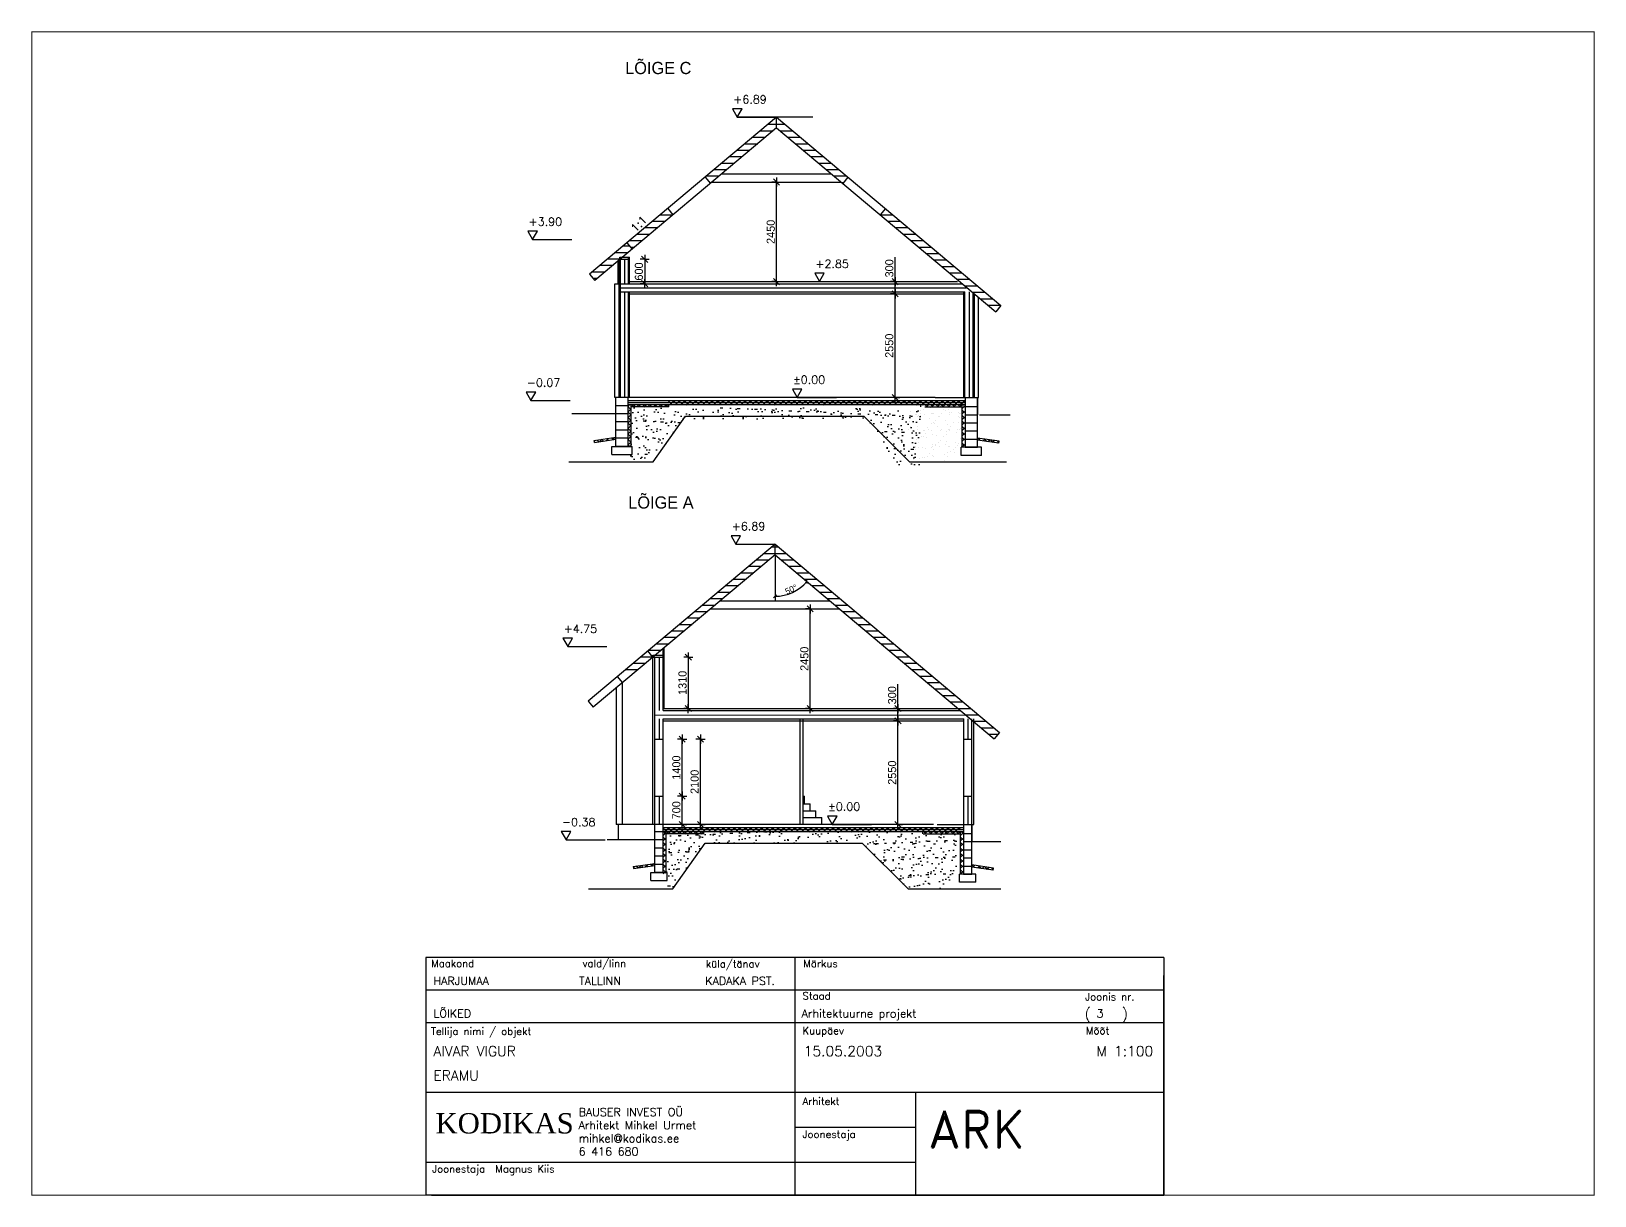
# Model space of a CAD drawing. Header units: millimetres. Extents: x -183747 to 314141, y 291435 to 411008.
# Drawn here: x 7741 to 46169, y 371139 to 399767 of the extents above; entities that cross this region are included whole.
import ezdxf

# ---------------------------------------------------------------- set-up
doc = ezdxf.new("R2010")
doc.units = ezdxf.units.MM
for name, color, linetype in [('ARKKI', 7, 'Continuous'), ('KIINTOKAL', 5, 'Continuous'), ('kollane', 5, 'Continuous'), ('MITAT', 5, 'Continuous'), ('OHUET', 5, 'Continuous'), ('pun', 1, 'Continuous'), ('raam', 7, 'Continuous'), ('RASTERIT', 9, 'Continuous'), ('soojustus', 6, 'Continuous'), ('uks', 5, 'Continuous')]:
    doc.layers.add(name, color=color, linetype=linetype)
doc.styles.add('ROMAND', font='romand')
doc.styles.add('ROMANS', font='romans')
doc.styles.add('TIMES', font='TIMES.TTF')
doc.linetypes.add('BATTING', pattern='A,0.00254,-2.54,[134,ltypeshp.shx,S=2.54,R=0,X=-2.54,Y=0],-5.08,[134,ltypeshp.shx,S=2.54,R=180,X=2.54,Y=0],-2.54', length=10.16254)
doc.dimstyles.new('ISO-25', dxfattribs={"dimtxt": 2.5, "dimasz": 2.5, "dimexe": 1.25, "dimexo": 0.625, "dimgap": 6.25, "dimtad": 1, "dimdec": 0, "dimtxsty": 'Standard', "dimcen": 2.5, "dimadec": 0, "dimazin": 0, "dimtfac": 1, "dimtdec": 0, "dimtmove": 0, "dimatfit": 3, "dimfxl": 0, "dimarcsym": 0})
doc.dimstyles.new('OMA', dxfattribs={"dimscale": 0, "dimtxt": 150, "dimasz": 5, "dimexe": 1, "dimexo": 1, "dimgap": 42, "dimtad": 1, "dimdec": 0, "dimdsep": 46, "dimtxsty": 'ROMANS', "dimblk": 'MITTA', "dimcen": 1, "dimse1": 1, "dimse2": 1, "dimadec": 0, "dimazin": 0, "dimtfac": 1, "dimtdec": 0, "dimtmove": 2, "dimatfit": 3, "dimldrblk": 'MITTA', "dimfxl": 0, "dimtolj": 1, "dimarcsym": 0})
pattern_1 = [(135, (-123693.52, 386241.23), (-67.35192, -67.35192), []), (225, (-123693.52, 386241.23), (67.35192, -67.35192), [])]
pattern_2 = [(135, (-123606.12, 386241.155), (-67.35192, -67.35192), []), (225, (-123606.12, 386241.155), (67.35192, -67.35192), [])]
pattern_3 = [(135, (-123565.5, 396737.04), (-67.35192, -67.35192), []), (225, (-123565.5, 396737.04), (67.35192, -67.35192), [])]
pattern_4 = [(135, (-124555.78, 396737.04), (-67.35192, -67.35192), []), (225, (-124555.78, 396737.04), (67.35192, -67.35192), [])]

# ---------------------------------------------------------------- blocks, each defined once
blk = doc.blocks.new('ca3l')
at = {"color": 0, "linetype": 'ByBlock', "const_width": 0.14}
blk.add_lwpolyline([(192, 0), (192, 143), (0, 143), (0, 0)], close=True, dxfattribs=at)
blk = doc.blocks.new('kirjanurk')
at = {"layer": 'ARKKI'}
for p, q in [((0, 5846), (-18144, 5846)), ((-18144, 5846), (-18144, 0)), ((-9072, 5846), (-9072, 0)), ((0, 5846), (0, 0)), ((0, 5040), (-18144, 5040)), ((0, 4234), (-18144, 4234)), ((0, 2520), (-18144, 2520)), ((-6098, 0), (-6098, 2520)), ((-6098, 1663), (-9072, 1663)), ((-6098, 806), (-18144, 806)), ((0, 0), (-18144, 0))]:
    blk.add_line(p, q, dxfattribs=at)
for s, height, style, p in [('Maakond', 181.4, 'ROMANS', (-18010, 5608)), ('vald/linn', 181.4, 'ROMANS', (-14291, 5608)), ('küla/tänav', 181.4, 'ROMANS', (-11258, 5595)), ('Märkus', 181.4, 'ROMANS', (-8863, 5602)), ('Staad', 181.4, 'ROMANS', (-8882, 4808)), ('Joonis nr.', 181.4, 'ROMANS', (-1937, 4788)), ('(    )', 252, 'ROMAND', (-1949, 4331)), ('Tellija nimi / objekt', 181.44, 'ROMANS', (-18015, 3938)), ('Kuupäev', 181.4, 'ROMANS', (-8882, 3954)), ('Mõõt', 181.4, 'ROMANS', (-1917, 3954)), ('Arhitekt', 181.4, 'ROMANS', (-8883, 2217)), ('ARK', 907.2, 'ROMAND', (-5780, 1170)), ('Joonestaja', 181.4, 'ROMANS', (-8883, 1407)), ('Joonestaja  Magnus Kiis', 181.44, 'ROMANS', (-17988, 555))]:
    blk.add_text(s, height=height, dxfattribs=dict(at, style=style)).set_placement(p)
at = {"layer": 'MITAT', "style": 'TIMES'}
blk.add_text('KODIKAS', height=500, dxfattribs=at).set_placement((-17904, 1517))
at = {"layer": 'OHUET', "style": 'ROMANS'}
for s, height, p in [('BAUSER INVEST OÜ', 199.58, (-14385, 1943)), ('Arhitekt Mihkel Urmet', 199.58, (-14385, 1620)), ('mihkel@kodikas.ee', 199.58, (-14385, 1297)), ('6 416 680', 199.6, (-14385, 974))]:
    blk.add_text(s, height=height, dxfattribs=at).set_placement(p)
for tag, p, height in [('TÄNAV', (-11274, 5167), 200), ('MAAKOND', (-17954, 5167), 200), ('VALD', (-14374, 5167), 200), ('JOONISE NIMETUS', (-17954, 4367), 200), ('T.P', (-8904, 4367), 200), ('NR', (-1655, 4367), 200), ('NIMI', (-17954, 3417), 250), ('Kuupäev', (-8854, 3417), 250), ('MÕÕT', (-1655, 3417), 250), ('OBJEKT', (-17954, 2817), 250)]:
    blk.add_attdef(tag, p, '', height=height, dxfattribs=at)
blk = doc.blocks.new('MITTA')
at = {"layer": 'Defpoints', "color": 0, "linetype": 'ByBlock'}
blk.add_point((0, 0), dxfattribs=at)
at = {"layer": 'MITAT'}
for p, q in [((37.5, 0), (-37.5, 0)), ((25, 25), (-25, -25)), ((0, 0), (0, 37.5)), ((0, 0), (0, -37.5))]:
    blk.add_line(p, q, dxfattribs=at)
blk = doc.blocks.new('*D199')
at = {"layer": 'Defpoints', "color": 0}
for p in [(23271, 384381), (23271, 383115), (23890, 383115)]:
    blk.add_point(p, dxfattribs=at)
at = {"layer": 'MITAT', "color": 0, "lineweight": -2}
blk.add_line((23890, 384378), (23890, 383118), dxfattribs=at)
at = {"layer": 'MITAT', "color": 0, "lineweight": -2, "xscale": 3, "yscale": 3, "zscale": 3}
for p, rotation in [((23890, 384381), 90), ((23890, 383115), 270)]:
    blk.add_blockref('MITTA', p, dxfattribs=dict(at, rotation=rotation))
at = {"layer": 'MITAT', "color": 0, "insert": (23748, 383748), "char_height": 200, "attachment_point": 5, "rotation": 90}
blk.add_mtext('\\A1;1310', dxfattribs=at)
blk = doc.blocks.new('_Oblique')
at = {"layer": 'pun', "color": 0, "lineweight": -2}
blk.add_line((-0.5, -0.5), (0.5, 0.5), dxfattribs=at)
blk = doc.blocks.new('*D198')
at = {"layer": 'Defpoints', "color": 0}
for p in [(26022, 387157), (26022, 386896), (26315, 385919), (26022, 383666), (30490, 383147)]:
    blk.add_point(p, dxfattribs=at)
at = {"layer": 'KIINTOKAL', "color": 0, "lineweight": -2}
blk.add_arc((26022, 386896), 1020, 270, 320, dxfattribs=at)
at = {"layer": 'KIINTOKAL', "color": 0, "lineweight": -2, "xscale": 70, "yscale": 70, "zscale": 70}
for p, rotation in [((26804, 386240), 50.00000000000014), ((26022, 385876), 179.9999999999997)]:
    blk.add_blockref('_Oblique', p, dxfattribs=dict(at, rotation=rotation))
at = {"layer": 'KIINTOKAL', "color": 0, "insert": (26419, 386045), "char_height": 150, "attachment_point": 5, "rotation": 25}
blk.add_mtext('50°', dxfattribs=at)
blk = doc.blocks.new('*D197')
at = {"layer": 'Defpoints', "color": 0}
for p in [(22409, 394161), (22409, 393561), (22818, 393561)]:
    blk.add_point(p, dxfattribs=at)
at = {"layer": 'MITAT', "color": 0, "lineweight": -2}
blk.add_line((22818, 394158), (22818, 393564), dxfattribs=at)
at = {"layer": 'MITAT', "color": 0, "lineweight": -2, "xscale": 3, "yscale": 3, "zscale": 3}
for p, rotation in [((22818, 394161), 90), ((22818, 393561), 270)]:
    blk.add_blockref('MITTA', p, dxfattribs=dict(at, rotation=rotation))
at = {"layer": 'MITAT', "color": 0, "insert": (22676, 393861), "char_height": 200, "attachment_point": 5, "rotation": 90}
blk.add_mtext('\\A1;600', dxfattribs=at)
blk = doc.blocks.new('KORKEUS100')
at = {"layer": 'OHUET'}
blk.add_line((0, 0), (964, 0), dxfattribs=at)
blk.add_lwpolyline([(118, 205), (-118, 205), (0, 0)], close=True, dxfattribs=at)
at = {"layer": 'OHUET', "style": 'ROMANS'}
blk.add_attdef('%%P0.00', (-100, 340), '', height=200, dxfattribs=at)
blk = doc.blocks.new('*D196')
at = {"layer": 'Defpoints', "color": 0}
for p in [(26892, 393611), (28973, 393611), (26892, 393311)]:
    blk.add_point(p, dxfattribs=at)
at = {"layer": 'MITAT', "color": 0, "lineweight": -2}
for p, q in [((28973, 393611), (28973, 394215)), ((28973, 393314), (28973, 393608))]:
    blk.add_line(p, q, dxfattribs=at)
at = {"layer": 'MITAT', "color": 0, "lineweight": -2, "xscale": 3, "yscale": 3, "zscale": 3}
for p, rotation in [((28973, 393611), 90), ((28973, 393311), 270)]:
    blk.add_blockref('MITTA', p, dxfattribs=dict(at, rotation=rotation))
at = {"layer": 'MITAT', "color": 0, "insert": (28831, 393939), "char_height": 200, "attachment_point": 5, "rotation": 90}
blk.add_mtext('\\A1;300', dxfattribs=at)
blk = doc.blocks.new('*D195')
at = {"layer": 'Defpoints', "color": 0}
for p in [(28973, 393311), (29073, 393311), (29073, 390761)]:
    blk.add_point(p, dxfattribs=at)
at = {"layer": 'MITAT', "color": 0, "lineweight": -2}
blk.add_line((28973, 390764), (28973, 393308), dxfattribs=at)
at = {"layer": 'MITAT', "color": 0, "lineweight": -2, "xscale": 3, "yscale": 3, "zscale": 3}
for p, rotation in [((28973, 393311), 90), ((28973, 390761), 270)]:
    blk.add_blockref('MITTA', p, dxfattribs=dict(at, rotation=rotation))
at = {"layer": 'MITAT', "color": 0, "insert": (28831, 392036), "char_height": 200, "attachment_point": 5, "rotation": 90}
blk.add_mtext('\\A1;2550', dxfattribs=at)
blk = doc.blocks.new('*D194')
at = {"layer": 'Defpoints', "color": 0}
for p in [(26059, 396061), (26509, 396061), (26512, 393611)]:
    blk.add_point(p, dxfattribs=at)
at = {"layer": 'MITAT', "color": 0, "lineweight": -2}
blk.add_line((26059, 393614), (26059, 396058), dxfattribs=at)
at = {"layer": 'MITAT', "color": 0, "lineweight": -2, "xscale": 3, "yscale": 3, "zscale": 3}
for p, rotation in [((26059, 396061), 90), ((26059, 393611), 270)]:
    blk.add_blockref('MITTA', p, dxfattribs=dict(at, rotation=rotation))
at = {"layer": 'MITAT', "color": 0, "insert": (25917, 394836), "char_height": 200, "attachment_point": 5, "rotation": 90}
blk.add_mtext('\\A1;2450', dxfattribs=at)
blk = doc.blocks.new('*D193')
at = {"layer": 'Defpoints', "color": 0}
for p in [(23268, 380965), (23739, 380965), (23268, 380265)]:
    blk.add_point(p, dxfattribs=at)
at = {"layer": 'MITAT', "color": 0, "lineweight": -2}
blk.add_line((23739, 380268), (23739, 380962), dxfattribs=at)
at = {"layer": 'MITAT', "color": 0, "lineweight": -2, "xscale": 3, "yscale": 3, "zscale": 3}
for p, rotation in [((23739, 380965), 90), ((23739, 380265), 270)]:
    blk.add_blockref('MITTA', p, dxfattribs=dict(at, rotation=rotation))
at = {"layer": 'MITAT', "color": 0, "insert": (23597, 380615), "char_height": 200, "attachment_point": 5, "rotation": 90}
blk.add_mtext('\\A1;700', dxfattribs=at)
blk = doc.blocks.new('*D192')
at = {"layer": 'Defpoints', "color": 0}
for p in [(23268, 382365), (24189, 382365), (24289, 380265)]:
    blk.add_point(p, dxfattribs=at)
at = {"layer": 'MITAT', "color": 0, "lineweight": -2}
blk.add_line((24189, 380268), (24189, 382362), dxfattribs=at)
at = {"layer": 'MITAT', "color": 0, "lineweight": -2, "xscale": 3, "yscale": 3, "zscale": 3}
for p, rotation in [((24189, 382365), 90), ((24189, 380265), 270)]:
    blk.add_blockref('MITTA', p, dxfattribs=dict(at, rotation=rotation))
at = {"layer": 'MITAT', "color": 0, "insert": (24047, 381315), "char_height": 200, "attachment_point": 5, "rotation": 90}
blk.add_mtext('\\A1;2100', dxfattribs=at)
blk = doc.blocks.new('*D191')
at = {"layer": 'Defpoints', "color": 0}
for p in [(23268, 382365), (23739, 382365), (23268, 380965)]:
    blk.add_point(p, dxfattribs=at)
at = {"layer": 'MITAT', "color": 0, "lineweight": -2}
blk.add_line((23739, 380968), (23739, 382362), dxfattribs=at)
at = {"layer": 'MITAT', "color": 0, "lineweight": -2, "xscale": 3, "yscale": 3, "zscale": 3}
for p, rotation in [((23739, 382365), 90), ((23739, 380965), 270)]:
    blk.add_blockref('MITTA', p, dxfattribs=dict(at, rotation=rotation))
at = {"layer": 'MITAT', "color": 0, "insert": (23597, 381665), "char_height": 200, "attachment_point": 5, "rotation": 90}
blk.add_mtext('\\A1;1400', dxfattribs=at)
blk = doc.blocks.new('*D190')
at = {"layer": 'Defpoints', "color": 0}
for p in [(29043, 382815), (29143, 382815), (29143, 380265)]:
    blk.add_point(p, dxfattribs=at)
at = {"layer": 'MITAT', "color": 0, "lineweight": -2}
blk.add_line((29043, 380268), (29043, 382812), dxfattribs=at)
at = {"layer": 'MITAT', "color": 0, "lineweight": -2, "xscale": 3, "yscale": 3, "zscale": 3}
for p, rotation in [((29043, 382815), 90), ((29043, 380265), 270)]:
    blk.add_blockref('MITTA', p, dxfattribs=dict(at, rotation=rotation))
at = {"layer": 'MITAT', "color": 0, "insert": (28901, 381540), "char_height": 200, "attachment_point": 5, "rotation": 90}
blk.add_mtext('\\A1;2550', dxfattribs=at)
blk = doc.blocks.new('*D189')
at = {"layer": 'Defpoints', "color": 0}
for p in [(26886, 385565), (27336, 385565), (27340, 383115)]:
    blk.add_point(p, dxfattribs=at)
at = {"layer": 'KIINTOKAL', "color": 0, "lineweight": -2}
blk.add_line((26886, 383118), (26886, 385562), dxfattribs=at)
at = {"layer": 'KIINTOKAL', "color": 0, "lineweight": -2, "xscale": 3, "yscale": 3, "zscale": 3}
for p, rotation in [((26886, 385565), 90), ((26886, 383115), 270)]:
    blk.add_blockref('MITTA', p, dxfattribs=dict(at, rotation=rotation))
at = {"layer": 'KIINTOKAL', "color": 0, "insert": (26744, 384340), "char_height": 200, "attachment_point": 5, "rotation": 90}
blk.add_mtext('\\A1;2450', dxfattribs=at)
blk = doc.blocks.new('*D188')
at = {"layer": 'Defpoints', "color": 0}
for p in [(26962, 383115), (26962, 382815), (29043, 383115)]:
    blk.add_point(p, dxfattribs=at)
at = {"layer": 'MITAT', "color": 0, "lineweight": -2}
for p, q in [((29043, 383115), (29043, 383719)), ((29043, 382818), (29043, 383112))]:
    blk.add_line(p, q, dxfattribs=at)
at = {"layer": 'MITAT', "color": 0, "lineweight": -2, "xscale": 3, "yscale": 3, "zscale": 3}
for p, rotation in [((29043, 383115), 90), ((29043, 382815), 270)]:
    blk.add_blockref('MITTA', p, dxfattribs=dict(at, rotation=rotation))
at = {"layer": 'MITAT', "color": 0, "insert": (28901, 383443), "char_height": 200, "attachment_point": 5, "rotation": 90}
blk.add_mtext('\\A1;300', dxfattribs=at)

msp = doc.modelspace()

# ---------------------------------------------------------------- hatches: boundary and pattern name
at = {"layer": 'pun'}
h = msp.add_hatch(dxfattribs=at)
h.set_pattern_fill('ANSI31', color=256, scale=50, angle=135, style=0)
h.set_pattern_definition([(180, (-27820.04, 168085.1), (-1e-14, -158.75), [])])
h.paths.add_polyline_path([(23512.29084, 395254.64972), (23383.73332, 395407.85861), (22381.96168, 394567.2724), (22510.51921, 394414.06351)])
h.paths.add_polyline_path([(24302.98665, 396179.20374), (24431.54418, 396025.99485), (26058.97492, 397391.57139), (26058.97492, 397652.65285)])
h.paths.add_polyline_path([(27686.40585, 396025.9947), (27814.96337, 396179.20358), (26058.97501, 397652.65277), (26058.97501, 397391.57131)])
h.paths.add_polyline_path([(28734.2167, 395407.85845), (28605.65918, 395254.64956), (31445.93739, 392871.37317), (31574.49491, 393024.58206)])
h = msp.add_hatch(dxfattribs=at)
h.set_pattern_fill('ANSI31', color=256, scale=50, angle=135, style=0)
h.set_pattern_definition([(7e-15, (49202.7, 418302.32), (4e-15, 158.75), [])])
h.paths.add_polyline_path([(22510.51921, 394414.06351), (22381.96168, 394567.2724), (21462.70835, 393795.92727), (21591.26587, 393642.71838)])
h = msp.add_hatch(dxfattribs=at)
h.set_pattern_fill('ANSI37', color=256, scale=30, angle=270, style=0)
h.set_pattern_definition(pattern_4)
h.paths.add_polyline_path([(22483.97501, 389561.03789), (22408.97501, 389561.03789), (22408.97501, 390361.03789), (22408.97501, 390581.03789), (22483.97501, 390581.03789)])
h = msp.add_hatch(dxfattribs=at)
h.set_pattern_fill('ANSI37', color=256, scale=30, angle=270, style=0)
h.set_pattern_definition(pattern_4)
h.paths.add_polyline_path([(23408.97501, 390581.03789), (23408.97501, 390531.03789), (22483.97501, 390531.03789), (22483.97501, 390581.03789)])
h = msp.add_hatch(dxfattribs=at)
h.set_pattern_fill('ANSI37', color=256, scale=30, angle=90, style=0)
h.set_pattern_definition(pattern_3)
h.paths.add_polyline_path([(23399.25761, 390681.03789), (23399.25761, 390631.03789), (30699.25761, 390631.03789), (30699.25761, 390681.03789)])
h = msp.add_hatch(dxfattribs=at)
h.set_pattern_fill('ANSI37', color=256, scale=30, angle=90, style=0)
h.set_pattern_definition(pattern_3)
h.paths.add_polyline_path([(23399.25761, 390631.03789), (23399.25761, 390581.03789), (30699.25761, 390581.03789), (30699.25761, 390631.03789)])
h = msp.add_hatch(dxfattribs=at)
h.set_pattern_fill('ANSI37', color=256, scale=30, angle=270, style=0)
h.set_pattern_definition([(135, (-117343.43, 396737.04), (-67.35192, -67.35192), []), (225, (-117343.43, 396737.04), (67.35192, -67.35192), [])])
h.paths.add_polyline_path([(30621.32204, 390581.03789), (30621.32204, 390531.03789), (29696.32204, 390531.03789), (29696.32204, 390581.03789)])
h = msp.add_hatch(dxfattribs=at)
h.set_pattern_fill('ANSI37', color=256, scale=30, angle=90, style=0)
h.set_pattern_definition([(135, (-123565.03, 396737.04), (-67.35192, -67.35192), []), (225, (-123565.03, 396737.04), (67.35192, -67.35192), [])])
h.paths.add_polyline_path([(30624.72492, 389541.03781), (30699.72492, 389541.03781), (30699.72492, 390341.03781), (30699.72492, 390561.03781), (30624.72492, 390561.03781)])
h = msp.add_hatch(dxfattribs=at)
h.set_pattern_fill('ANSI31', color=256, scale=50, angle=-45, style=0)
h.set_pattern_definition([(360, (49166.2, 419633.73), (4e-14, 158.75), [])])
h.paths.add_polyline_path([(26022.48497, 387156.76544), (26022.48497, 386895.68399), (31409.44744, 382375.48576), (31538.00496, 382528.69465)])
h.paths.add_polyline_path([(26022.48497, 386895.68399), (26022.48497, 387156.76544), (22345.47164, 384071.38492), (22474.02916, 383918.17603)])
h = msp.add_hatch(dxfattribs=at)
h.set_pattern_fill('ANSI37', color=256, scale=30, angle=90, style=0)
h.set_pattern_definition(pattern_1)
h.paths.add_polyline_path([(23271.23497, 380185.22913), (23271.23497, 380135.22913), (30571.23497, 380135.22913), (30571.23497, 380185.22913)])
h = msp.add_hatch(dxfattribs=at)
h.set_pattern_fill('ANSI37', color=256, scale=30, angle=90, style=0)
h.set_pattern_definition(pattern_1)
h.paths.add_polyline_path([(23271.23497, 380135.22913), (23271.23497, 380085.22913), (30571.23497, 380085.22913), (30571.23497, 380135.22913)])
h = msp.add_hatch(dxfattribs=at)
h.set_pattern_fill('ANSI37', color=256, scale=30, angle=90, style=0)
h.set_pattern_definition([(135, (-130918.52, 386241.155), (-67.35192, -67.35192), []), (225, (-130918.52, 386241.155), (67.35192, -67.35192), [])])
h.paths.add_polyline_path([(23271.23497, 379045.15041), (23346.23497, 379045.15041), (23346.23497, 379845.15041), (23346.23497, 380065.15041), (23271.23497, 380065.15041)])
h = msp.add_hatch(dxfattribs=at)
h.set_pattern_fill('ANSI37', color=256, scale=30, angle=90, style=0)
h.set_pattern_definition(pattern_1)
h.paths.add_polyline_path([(24271.23497, 380085.22913), (24271.23497, 380035.22913), (23346.23497, 380035.22913), (23346.23497, 380085.22913)])
h = msp.add_hatch(dxfattribs=at)
h.set_pattern_fill('ANSI37', color=256, scale=30, angle=90, style=0)
h.set_pattern_definition([(135, (-117381.12, 386241.23), (-67.35192, -67.35192), []), (225, (-117381.12, 386241.23), (67.35192, -67.35192), [])])
h.paths.add_polyline_path([(30583.63784, 380085.22913), (30583.63784, 380035.22913), (29658.63784, 380035.22913), (29658.63784, 380085.22913)])
h = msp.add_hatch(dxfattribs=at)
h.set_pattern_fill('ANSI37', color=256, scale=30, angle=90, style=0)
h.set_pattern_definition(pattern_2)
h.paths.add_polyline_path([(30583.63784, 379045.15041), (30658.63784, 379045.15041), (30658.63784, 379845.15041), (30658.63784, 380065.15041), (30583.63784, 380065.15041)])
at = {"layer": 'uks'}
h = msp.add_hatch(dxfattribs=at)
h.set_pattern_fill('AR-SAND', color=256, scale=6, angle=225, style=0)
h.set_pattern_definition([(97.5, (176631, 396669.13), (214.4288, 200.8521), [0, -231.648, 0, -259.08, 0, -247.65]), (127.5, (176631, 396669.13), (113.4066, 494.8397), [0, -124.968, 0, -208.788, 0, -80.01]), (167.5, (176763.56, 396536.58), (-334.9799, 336.1994), [0, -76.2, 0, -274.32, 0, -358.14]), (177.5, (176763.56, 396536.6), (-229.3687, 418.5305), [0, -38.1, 0, -179.832, 0, -205.74])])
h.paths.add_polyline_path([(28254.72074, 390238.4064), (23874.46776, 390238.4064), (22747.38553, 389112.41178), (22466.25438, 389112.41178), (22466.25438, 389273.12791), (22466.25438, 389473.12791), (22441.25438, 389473.12791), (22441.25438, 390513.12791), (28666.25438, 390513.12791), (28666.25438, 390463.12791), (29591.25438, 390463.12791), (29591.25438, 389493.12791), (29566.25438, 389493.12791), (29566.25438, 389293.12791), (29566.25438, 389112.41178), (29048.80145, 389112.41178)])
h = msp.add_hatch(dxfattribs=at)
h.set_pattern_fill('ANSI37', color=256, scale=30, angle=270, style=0)
h.set_pattern_definition([(135, (-124655.78, 396737.04), (-67.35192, -67.35192), []), (225, (-124655.78, 396737.04), (67.35192, -67.35192), [])])
h.paths.add_polyline_path([(22108.97501, 389735.75366), (22108.97501, 389786.31202), (21574.88129, 389706.27041), (21582.29176, 389656.82261)])
h = msp.add_hatch(dxfattribs=at)
h.set_pattern_fill('ANSI37', color=256, scale=30, angle=90, style=0)
h.set_pattern_definition([(135, (-123465.03, 396737.04), (-67.35192, -67.35192), []), (225, (-123465.03, 396737.04), (67.35192, -67.35192), [])])
h.paths.add_polyline_path([(30999.72492, 389766.31195), (30999.72492, 389715.75358), (31526.40817, 389636.82253), (31533.81864, 389686.27033)])
h = msp.add_hatch(dxfattribs=at)
h.set_pattern_fill('AR-SAND', color=256, scale=6, angle=45, style=0)
h.set_pattern_definition([(82.5, (49162.02, 419633.73), (-214.4288, 200.8521), [0, -231.648, 0, -259.08, 0, -247.65]), (52.5, (49162, 419633.73), (-113.4066, 494.8397), [0, -124.968, 0, -208.788, 0, -80.01]), (12.5, (49029.47, 419501.18), (334.9799, 336.1994), [0, -76.2, 0, -274.32, 0, -358.14]), (2.5, (49029.47, 419501.18), (229.3687, 418.5305), [0, -38.1, 0, -179.832, 0, -205.74])])
h.paths.add_polyline_path([(23368.2994, 380105.15041), (23368.2994, 380055.15041), (23346.23497, 380055.15041), (23346.23497, 379085.15041), (23371.23497, 379085.15041), (23371.23497, 378684.43428), (23507.83348, 378684.43428), (24301.91419, 379810.4289), (28160.08602, 379810.4289), (29287.16825, 378684.43428), (30468.2994, 378684.43428), (30468.2994, 378845.15041), (30468.2994, 379045.15041), (30493.2994, 379045.15041), (30493.2994, 380105.15041)])
h = msp.add_hatch(dxfattribs=at)
h.set_pattern_fill('ANSI37', color=256, scale=30, angle=90, style=0)
h.set_pattern_definition([(135, (-123693.52, 386261.155), (-67.35192, -67.35192), []), (225, (-123693.52, 386261.155), (67.35192, -67.35192), [])])
h.paths.add_polyline_path([(23071.23497, 379259.86618), (23071.23497, 379310.42454), (22537.14125, 379230.38293), (22544.55171, 379180.93513)])
h = msp.add_hatch(dxfattribs=at)
h.set_pattern_fill('ANSI37', color=256, scale=30, angle=90, style=0)
h.set_pattern_definition(pattern_2)
h.paths.add_polyline_path([(30858.63784, 379270.42454), (30858.63784, 379219.86618), (31385.32109, 379140.93513), (31392.73156, 379190.38293)])

# ---------------------------------------------------------------- linework, layer by layer
for p, q in [((26058.97501, 397652.65292), (21462.70835, 393795.92727)), ((26058.97501, 397391.57147), (21591.26587, 393642.71838)), ((26058.97492, 397652.65285), (31574.49491, 393024.58206)), ((26058.97492, 397391.57139), (26058.97492, 397652.65285)), ((26058.97492, 397391.57139), (26058.97492, 397652.65285)), ((26058.97492, 397391.57139), (26058.97492, 397652.65285)), ((26058.97492, 397391.57139), (26058.97492, 397652.65285)), ((26058.97492, 397391.57139), (31445.93739, 392871.37317)), ((26058.97501, 397391.57147), (26058.97501, 397652.65292)), ((26058.97501, 397391.57147), (26058.97501, 397652.65292)), ((26058.97501, 397391.57147), (26058.97501, 397652.65292)), ((26058.97501, 397391.57147), (26058.97501, 397652.65292)), ((24711.65756, 396261.03789), (26058.97492, 396261.03789)), ((26058.97492, 396261.03781), (27406.29237, 396261.03781)), ((24302.98673, 396179.20365), (24431.54425, 396025.99476)), ((24473.30684, 396061.03789), (26058.97492, 396061.03789)), ((26058.97492, 396061.03781), (27644.64309, 396061.03781)), ((27814.96337, 396179.20358), (27686.40585, 396025.9947)), ((23383.7334, 395407.85852), (23512.29092, 395254.64963)), ((28734.2167, 395407.85845), (28605.65918, 395254.64956)), ((22381.96168, 394567.2724), (22510.51921, 394414.06351)), ((22166.97492, 393561.03789), (22166.97494, 394125.79584)), ((22186.97492, 393561.03789), (22186.97494, 394142.57783)), ((22208.97483, 390761.03789), (22208.97495, 394211.03802)), ((22208.97501, 394211.03789), (22443.97495, 394211.03789)), ((22208.97501, 394161.03789), (22408.97501, 394161.03789)), ((22220.97483, 390761.03802), (22220.97495, 394211.03802)), ((22418.97492, 393561.03801), (22418.97495, 394211.03801)), ((22430.97492, 393561.03801), (22430.97495, 394211.03801)), ((22443.97492, 393561.03801), (22443.97495, 394211.03801)), ((21462.70835, 393795.92727), (21591.26587, 393642.71838)), ((22086.97483, 390761.03789), (22086.97492, 393561.03789)), ((22086.97492, 393561.03789), (22186.97492, 393561.03789)), ((22186.97483, 390761.03789), (22186.97492, 393561.03789)), ((22220.97492, 393561.03789), (26058.97492, 393561.03789)), ((22443.97493, 393611.03781), (26058.97492, 393611.03781)), ((26058.97492, 393611.03781), (30504.85171, 393611.03781)), ((26058.97492, 393561.03781), (30624.02707, 393561.03781)), ((22208.97501, 393361.03789), (26058.97492, 393361.03789)), ((22418.97483, 390761.03801), (22418.97492, 393361.03801)), ((22430.97483, 390761.03801), (22430.97492, 393361.03801)), ((22430.97492, 393311.03789), (26058.97492, 393311.03789)), ((22443.97483, 390761.03801), (22443.97492, 393361.03801)), ((26058.97492, 393361.03781), (30689.72483, 393361.03781)), ((26058.97492, 393311.03781), (30664.72483, 393311.03781)), ((30664.72492, 390761.03823), (30664.72483, 393361.03823)), ((30677.72492, 390761.03823), (30677.72483, 393361.03823)), ((30689.72492, 390761.03823), (30689.72483, 393361.03823)), ((30887.72492, 390761.03823), (30887.72483, 393339.76912)), ((30899.72492, 390761.03781), (30899.72483, 393329.69992)), ((30921.72492, 390761.03781), (30921.72483, 393311.23973)), ((31021.72492, 390761.03781), (31021.72483, 393227.32977)), ((31574.49491, 393024.58206), (31445.93739, 392871.37317)), ((26058.97492, 390761.03789), (22086.97483, 390761.03789)), ((22108.97501, 390361.03789), (22108.97483, 390761.03789)), ((22408.97501, 390761.03789), (22208.97501, 390761.03789)), ((22408.97501, 390361.03789), (22408.97501, 390761.03789)), ((26146.32204, 390681.03789), (22408.97501, 390681.03789)), ((29958.97492, 390761.03781), (26058.97492, 390761.03781)), ((30699.25761, 390681.03789), (26146.32204, 390681.03789)), ((29958.97492, 390761.03781), (31021.72492, 390761.03781)), ((30699.72492, 389541.03781), (30699.72492, 390761.03781)), ((30999.72492, 390341.03781), (30999.72492, 390761.03781)), ((30999.72492, 390761.03781), (30999.72492, 390341.03781)), ((22108.97501, 389561.03789), (22108.97501, 390361.03789)), ((22408.97501, 389561.03789), (22408.97501, 390361.03789)), ((30999.72492, 389541.03781), (30999.72492, 390341.03781)), ((22008.97501, 389561.03789), (22508.97501, 389561.03789)), ((22008.97501, 389361.03789), (22008.97501, 389561.03789)), ((22008.97501, 389361.03789), (22508.97501, 389361.03789)), ((22408.97501, 389561.03789), (22108.97501, 389561.03789)), ((22508.97501, 389361.03789), (22508.97501, 389561.03789)), ((31099.72492, 389541.03781), (30599.72492, 389541.03781)), ((30599.72492, 389341.03781), (30599.72492, 389541.03781)), ((31099.72492, 389341.03781), (30599.72492, 389341.03781)), ((30696.32204, 389541.03781), (30996.32204, 389541.03781)), ((31099.72492, 389341.03781), (31099.72492, 389541.03781)), ((26022.48497, 387156.76544), (21426.21831, 383300.03979)), ((26022.48497, 387156.76544), (31538.00496, 382528.69465)), ((26022.48497, 386895.68399), (26022.48497, 387156.76544)), ((26022.48497, 386895.68399), (26022.48497, 387156.76544)), ((26022.48497, 386895.68399), (26022.48497, 387156.76544)), ((26022.48497, 386895.68399), (26022.48497, 387156.76544)), ((26022.48497, 386895.68399), (21554.77583, 383146.8309)), ((26022.48497, 386895.68399), (31409.44744, 382375.48576)), ((24436.81679, 385565.15041), (27608.15314, 385565.15041)), ((24675.16751, 385765.15041), (27369.80242, 385765.15041)), ((23021.23497, 380265.15041), (23021.23497, 384430.84832)), ((23021.23497, 384430.84832), (23296.23497, 384430.84832)), ((23021.23497, 384380.84832), (23271.23497, 384380.84832)), ((23071.23497, 383065.15041), (23071.23497, 384380.84832)), ((23271.23497, 383065.15041), (23271.23497, 384587.11113)), ((23283.23497, 383115.15033), (23283.23497, 384597.18032)), ((23296.23497, 383115.15033), (23296.23497, 384608.08862)), ((22143.92745, 383902.26926), (22272.48497, 383749.06037)), ((22122.48497, 380265.15041), (22122.48497, 383623.19542)), ((22272.48497, 380265.15041), (22272.48497, 383749.06037)), ((21426.21831, 383300.03979), (21554.77583, 383146.8309)), ((23071.23497, 379085.15041), (23071.23497, 383065.15041)), ((23271.23497, 383115.15033), (26886.23496, 383115.15033)), ((23271.23497, 383065.15041), (30587.53712, 383065.15041)), ((23271.23497, 382865.15041), (30658.63784, 382865.15041)), ((23271.23497, 379085.15041), (23271.23497, 382865.15041)), ((23271.23497, 382815.15041), (26886.23496, 382815.15041)), ((26886.23496, 383115.15033), (30527.94954, 383115.15033)), ((26886.23496, 382815.15033), (30658.63784, 382815.15033)), ((30658.63784, 380265.15041), (30658.63784, 382865.15041)), ((30858.63784, 380265.15041), (30858.63784, 382865.15041)), ((30908.63784, 380265.15041), (30908.63784, 382865.15041)), ((23071.23497, 382365.15041), (23271.23497, 382365.15041)), ((30658.63784, 382365.15041), (30858.63784, 382365.15041)), ((31538.00496, 382528.69465), (31409.44744, 382375.48576)), ((23071.23497, 380965.15041), (23271.23497, 380965.15041)), ((30658.63784, 380965.15041), (30858.63784, 380965.15041)), ((29918.2994, 380265.15041), (22118.2994, 380265.15041)), ((22372.48497, 380265.15041), (22172.48497, 380265.15041)), ((22172.48497, 379885.15041), (22172.48497, 380265.15041)), ((23071.23497, 379885.15041), (23071.23497, 380285.15041)), ((23271.23497, 379885.15041), (23271.23497, 380285.15041)), ((30658.63784, 380185.22913), (23271.23497, 380185.22913)), ((30005.23497, 380265.15041), (30905.23497, 380265.15041)), ((30658.63784, 379045.15041), (30658.63784, 380265.15041)), ((30858.63784, 380265.15041), (30858.63784, 379845.15041)), ((30858.63784, 379845.15041), (30858.63784, 380245.15041)), ((23071.23497, 379085.15041), (23071.23497, 379885.15041)), ((23271.23497, 379085.15041), (23271.23497, 379885.15041)), ((30858.63784, 379045.15041), (30858.63784, 379845.15041)), ((22971.23497, 379085.15041), (23371.23497, 379085.15041)), ((22971.23497, 378885.15041), (22971.23497, 379085.15041)), ((23271.23497, 379085.15041), (23071.23497, 379085.15041)), ((23371.23497, 378885.15041), (23371.23497, 379085.15041)), ((30958.63784, 379045.15041), (30558.63784, 379045.15041)), ((30558.63784, 378845.15041), (30558.63784, 379045.15041)), ((30655.23497, 379045.15041), (30855.23497, 379045.15041)), ((30958.63784, 378845.15041), (30958.63784, 379045.15041)), ((22971.23497, 378885.15041), (23371.23497, 378885.15041)), ((30958.63784, 378845.15041), (30558.63784, 378845.15041))]:
    msp.add_line(p, q)
at = {"layer": 'KIINTOKAL'}
for p, q in [((26947.5428, 397652.65292), (25094.89394, 397652.65292)), ((26022.48497, 386895.68399), (26022.48497, 385765.15041))]:
    msp.add_line(p, q, dxfattribs=at)
at = {"layer": 'kollane'}
for p, q in [((23021.23497, 384380.84832), (22892.67745, 384534.05721)), ((26639.58872, 380265.15041), (26639.58872, 382865.15041)), ((26710.2994, 380265.15041), (26710.2994, 382865.15041)), ((26745.56159, 380775.15041), (26745.56159, 380965.15041)), ((26886.98295, 380605.15041), (26886.98295, 380775.15041)), ((27028.4043, 380435.15041), (27028.4043, 380605.15041)), ((27169.82566, 380265.15041), (27169.82566, 380435.15041))]:
    msp.add_line(p, q, dxfattribs=at)
at = {"layer": 'raam'}
for p, q in [((35579.76975, 371153.05358), (35579.76975, 376553.05358)), ((17579.77464, 371153.05358), (35579.76975, 371153.05358))]:
    msp.add_line(p, q, dxfattribs=at)
at = {"layer": 'soojustus', "linetype": 'BATTING', "ltscale": 9.6}
for p, q in [((22318.20764, 394161.03802), (22318.20762, 393561.03802)), ((22318.20761, 393361.03802), (22318.20752, 390761.03802)), ((30790.49213, 393361.03823), (30790.49222, 390761.03823))]:
    msp.add_line(p, q, dxfattribs=at)
at = {"layer": 'soojustus', "linetype": 'BATTING', "ltscale": 10}
for p, q in [((22238.12177, 393461.25075), (30720.18278, 393461.68848)), ((23173.0376, 384380.84832), (23173.0376, 383065.15041)), ((23071.23497, 382955.06631), (30709.90028, 382962.47553)), ((23173.0376, 382865.15041), (23173.0376, 382365.15041)), ((30760.44047, 382865.15041), (30760.44047, 382365.15041)), ((23173.0376, 380965.15041), (23173.0376, 380265.15041)), ((30757.0376, 380968.00576), (30757.0376, 380268.00576))]:
    msp.add_line(p, q, dxfattribs=at)
at = {"layer": 'uks'}
for p, q in [((22108.97501, 390341.03789), (22108.97483, 390761.03789)), ((22408.97501, 390561.03789), (22108.97501, 390561.03789)), ((26146.32204, 390631.03789), (22408.97501, 390631.03789)), ((26146.32204, 390581.03789), (22408.97501, 390581.03789)), ((22483.97501, 389561.03789), (22483.97501, 390581.03789)), ((23408.97501, 390531.03789), (22483.97501, 390531.03789)), ((23408.97501, 390531.03789), (23408.97501, 390581.03789)), ((30699.25761, 390631.03789), (26146.32204, 390631.03789)), ((30699.25761, 390581.03789), (26146.32204, 390581.03789)), ((29503.01561, 390560.47308), (29503.01561, 390560.47308)), ((29595.32258, 390450.57322), (29595.32258, 390450.57322)), ((29608.97492, 390531.03789), (29608.97492, 390581.03789)), ((29678.78867, 390471.67562), (29678.78867, 390471.67562)), ((29699.72492, 390531.03789), (30624.72492, 390531.03789)), ((29843.56812, 390506.58466), (29843.56812, 390506.58466)), ((30090.32174, 390551.26389), (30090.32174, 390551.26389)), ((30171.18209, 390470.7412), (30171.18209, 390470.7412)), ((30209.54829, 390455.17147), (30209.54829, 390455.17147)), ((30219.88909, 390534.2174), (30219.88909, 390534.2174)), ((30283.94205, 390471.66417), (30283.94205, 390471.66417)), ((30334.98668, 390580.07802), (30334.98668, 390580.07802)), ((30551.75957, 390531.03789), (30551.75957, 390531.03789)), ((30624.72492, 389541.03781), (30624.72492, 390581.03781)), ((30699.72492, 390541.03781), (30999.72492, 390541.03781)), ((22108.97501, 390361.03789), (21031.06128, 390361.03789)), ((22408.97501, 390361.03789), (22108.97501, 390361.03789)), ((22408.97501, 390161.03789), (22108.97501, 390161.03789)), ((23026.42794, 389180.32176), (23820.50865, 390306.31638)), ((23820.50865, 390306.31638), (26058.97492, 390306.31638)), ((26058.97492, 390306.3163), (28200.76154, 390306.3163)), ((28200.76154, 390306.3163), (29327.84377, 389180.32169)), ((29318.33283, 390176.22778), (29318.33283, 390176.22778)), ((29350.65764, 390421.7591), (29350.65764, 390421.7591)), ((29350.82819, 390044.2692), (29350.82819, 390044.2692)), ((29426.90388, 390143.41298), (29426.90388, 390143.41298)), ((29467.40148, 390345.57607), (29467.40148, 390345.57607)), ((29505.46521, 390347.23797), (29505.46521, 390347.23797)), ((29517.68637, 390301.78938), (29517.68637, 390301.78938)), ((29554.00597, 390309.05564), (29554.00597, 390309.05564)), ((29565.08645, 390220.907), (29565.08645, 390220.907)), ((29592.08012, 390318.28207), (29592.08012, 390318.28207)), ((29602.71297, 390372.53184), (29602.71297, 390372.53184)), ((29685.12605, 390355.08213), (29685.12605, 390355.08213)), ((29809.75139, 390249.72113), (29809.75139, 390249.72113)), ((29859.89764, 390377.65579), (29859.89764, 390377.65579)), ((29874.5684, 390118.97209), (29874.5684, 390118.97209)), ((29890.67023, 390364.05639), (29890.67023, 390364.05639)), ((29919.2973, 390142.47856), (29919.2973, 390142.47856)), ((29928.73397, 390365.71829), (29928.73397, 390365.71829)), ((29948.96216, 390135.46478), (29948.96216, 390135.46478)), ((29968.00431, 390205.95477), (29968.00431, 390205.95477)), ((30024.1802, 390048.86903), (30024.1802, 390048.86903)), ((30044.08, 390305.09855), (30044.08, 390305.09855)), ((30057.99693, 390305.73257), (30057.99693, 390305.73257)), ((30108.39481, 390373.56245), (30108.39481, 390373.56245)), ((30216.77968, 390194.8385), (30216.77968, 390194.8385)), ((30272.42574, 390104.88048), (30272.42574, 390104.88048)), ((30304.75055, 390350.4118), (30304.75055, 390350.4118)), ((30313.93899, 390382.5367), (30313.93899, 390382.5367)), ((30352.00273, 390384.1986), (30352.00273, 390384.1986)), ((30409.37134, 390138.52147), (30409.37134, 390138.52147)), ((30519.17936, 390149.5597), (30519.17936, 390149.5597)), ((30531.66357, 390392.04276), (30531.66357, 390392.04276)), ((30536.47342, 390304.16413), (30536.47342, 390304.16413)), ((30549.41549, 390379.22592), (30549.41549, 390379.22592)), ((30566.43033, 390272.35418), (30566.43033, 390272.35418)), ((30585.18043, 390367.64033), (30585.18043, 390367.64033)), ((30699.72492, 390341.03781), (30999.72492, 390341.03781)), ((30699.72492, 390141.03781), (30999.72492, 390141.03781)), ((31046.32204, 390341.03781), (31797.61508, 390341.03781)), ((21574.88129, 389706.27041), (22108.97501, 389786.31202)), ((21582.29176, 389656.82261), (21574.88129, 389706.27041)), ((21582.29176, 389656.82261), (22108.97501, 389735.75366)), ((22408.97501, 389961.03789), (22108.97501, 389961.03789)), ((22408.97501, 389761.03789), (22108.97501, 389761.03789)), ((29302.12118, 389980.793), (29302.12118, 389980.793)), ((29455.75739, 389936.55166), (29455.75739, 389936.55166)), ((29498.94492, 389718.51215), (29498.94492, 389718.51215)), ((29524.91775, 390041.4564), (29524.91775, 390041.4564)), ((29532.76164, 389975.37568), (29532.76164, 389975.37568)), ((29539.5885, 389782.7727), (29539.5885, 389782.7727)), ((29613.98226, 389799.2654), (29613.98226, 389799.2654)), ((29661.30157, 389945.52592), (29661.30157, 389945.52592)), ((29667.41252, 389814.21593), (29667.41252, 389814.21593)), ((29699.36531, 389947.18782), (29699.36531, 389947.18782)), ((29716.11952, 389877.69213), (29716.11952, 389877.69213)), ((29747.19045, 389774.52359), (29747.19045, 389774.52359)), ((29779.51526, 390020.05491), (29779.51526, 390020.05491)), ((29792.19522, 389976.83591), (29792.19522, 389976.83591)), ((29879.02615, 389955.03198), (29879.02615, 389955.03198)), ((29881.79978, 389858.63911), (29881.79978, 389858.63911)), ((29993.94407, 389819.20282), (29993.94407, 389819.20282)), ((30081.41086, 389711.11505), (30081.41086, 389711.11505)), ((30084.57033, 389964.00623), (30084.57033, 389964.00623)), ((30122.63406, 389965.66813), (30122.63406, 389965.66813)), ((30157.48656, 389810.25884), (30157.48656, 389810.25884)), ((30231.45043, 389936.15479), (30231.45043, 389936.15479)), ((30238.60901, 389848.01694), (30238.60901, 389848.01694)), ((30238.68181, 389675.82182), (30238.68181, 389675.82182)), ((30284.58864, 389975.90149), (30284.58864, 389975.90149)), ((30302.2949, 389973.51229), (30302.2949, 389973.51229)), ((30305.84419, 389952.64749), (30305.84419, 389952.64749)), ((30333.29564, 390039.37769), (30333.29564, 390039.37769)), ((30486.85455, 389904.02838), (30486.85455, 389904.02838)), ((30507.83909, 389982.48654), (30507.83909, 389982.48654)), ((30545.90282, 389984.14844), (30545.90282, 389984.14844)), ((30573.66171, 390012.02121), (30573.66171, 390012.02121)), ((30588.33247, 389753.3375), (30588.33247, 389753.3375)), ((30699.72492, 389941.03781), (30999.72492, 389941.03781)), ((30699.72492, 389741.03781), (30999.72492, 389741.03781)), ((31533.81864, 389686.27033), (30999.72492, 389766.31195)), ((31526.40817, 389636.82253), (30999.72492, 389715.75358)), ((31523.0053, 389636.82253), (31530.41576, 389686.27033)), ((29415.52774, 389485.95329), (29415.52774, 389485.95329)), ((29431.9329, 389526.99545), (29431.9329, 389526.99545)), ((29464.23474, 389549.42949), (29464.23474, 389549.42949)), ((29468.70878, 389488.84593), (29468.70878, 389488.84593)), ((29469.99664, 389528.65735), (29469.99664, 389528.65735)), ((29540.31044, 389648.57327), (29540.31044, 389648.57327)), ((29546.81988, 389522.43972), (29546.81988, 389522.43972)), ((29635.8844, 389280.24872), (29635.8844, 389280.24872)), ((29649.65748, 389536.50151), (29649.65748, 389536.50151)), ((29683.13759, 389287.99384), (29683.13759, 389287.99384)), ((29713.37372, 389517.66005), (29713.37372, 389517.66005)), ((29780.81908, 389319.37622), (29780.81908, 389319.37622)), ((29829.52608, 389382.85242), (29829.52608, 389382.85242)), ((29855.20166, 389545.47576), (29855.20166, 389545.47576)), ((29893.2654, 389547.13766), (29893.2654, 389547.13766)), ((29896.47054, 389599.95541), (29896.47054, 389599.95541)), ((29903.70192, 389339.62243), (29903.70192, 389339.62243)), ((29905.60178, 389481.9962), (29905.60178, 389481.9962)), ((29927.80253, 389316.80796), (29927.80253, 389316.80796)), ((29961.61926, 389573.6715), (29961.61926, 389573.6715)), ((29970.86429, 389616.44811), (29970.86429, 389616.44811)), ((30032.70386, 389647.63885), (30032.70386, 389647.63885)), ((30072.92624, 389554.98182), (30072.92624, 389554.98182)), ((30176.04807, 389372.8194), (30176.04807, 389372.8194)), ((30208.37288, 389618.35072), (30208.37288, 389618.35072)), ((30253.35257, 389417.13812), (30253.35257, 389417.13812)), ((30270.89312, 389315.41912), (30270.89312, 389315.41912)), ((30278.47042, 389563.95607), (30278.47042, 389563.95607)), ((30316.53416, 389565.61797), (30316.53416, 389565.61797)), ((30327.74633, 389433.63082), (30327.74633, 389433.63082)), ((30397.9952, 389481.06178), (30397.9952, 389481.06178)), ((30422.80169, 389417.49863), (30422.80169, 389417.49863)), ((30446.7022, 389544.53798), (30446.7022, 389544.53798)), ((30453.03782, 389647.16485), (30453.03782, 389647.16485)), ((30496.195, 389573.46214), (30496.195, 389573.46214)), ((30522.7779, 389643.68176), (30522.7779, 389643.68176)), ((20954.21447, 389180.32176), (23026.42794, 389180.32176)), ((29327.84377, 389180.32169), (31710.26796, 389180.32169)), ((29436.38397, 389243.31461), (29436.38397, 389243.31461)), ((29561.49064, 389263.75602), (29561.49064, 389263.75602)), ((30194.81742, 389216.27534), (30194.81742, 389216.27534)), ((26710.2994, 380965.15041), (26745.56159, 380965.15041)), ((26710.2994, 380775.15041), (26886.98295, 380775.15041)), ((26710.2994, 380605.15041), (27028.4043, 380605.15041)), ((23071.23497, 379865.15041), (23071.23497, 380265.15041)), ((23271.23497, 380085.15041), (23071.23497, 380085.15041)), ((30658.63784, 380135.22913), (23271.23497, 380135.22913)), ((30658.63784, 380085.22913), (23271.23497, 380085.22913)), ((23346.23497, 379085.15041), (23346.23497, 380085.22913)), ((24273.27013, 380035.15041), (24273.27013, 380085.15041)), ((26710.2994, 380435.15041), (27169.82566, 380435.15041)), ((29655.23497, 380035.22913), (29655.23497, 380085.22913)), ((30583.63784, 379045.15041), (30583.63784, 380085.22913)), ((23071.23497, 379885.15041), (21893.32124, 379885.15041)), ((23271.23497, 379885.15041), (23071.23497, 379885.15041)), ((23271.23497, 379685.15041), (23071.23497, 379685.15041)), ((24271.23497, 380035.22913), (23346.23497, 380035.22913)), ((23507.83348, 378684.43428), (24301.91419, 379810.4289)), ((24301.91419, 379810.4289), (28160.08602, 379810.4289)), ((28164.27159, 379810.4289), (29291.35382, 378684.43428)), ((29658.63784, 380035.22913), (30583.63784, 380035.22913)), ((30658.63784, 380045.15041), (30858.63784, 380045.15041)), ((30658.63784, 379845.15041), (30858.63784, 379845.15041)), ((30822.48497, 379845.15041), (31573.77801, 379845.15041)), ((22537.14125, 379230.38293), (23071.23497, 379310.42454)), ((23271.23497, 379485.15041), (23071.23497, 379485.15041)), ((23271.23497, 379285.15041), (23071.23497, 379285.15041)), ((30658.63784, 379645.15041), (30858.63784, 379645.15041)), ((30658.63784, 379445.15041), (30858.63784, 379445.15041)), ((22548.73728, 379180.93513), (22541.32682, 379230.38293)), ((22544.55171, 379180.93513), (23071.23497, 379259.86618)), ((30658.63784, 379245.15041), (30858.63784, 379245.15041)), ((31392.73156, 379190.38293), (30858.63784, 379270.42454)), ((31385.32109, 379140.93513), (30858.63784, 379219.86618)), ((31381.91822, 379140.93513), (31389.32868, 379190.38293)), ((21435.62001, 378684.43428), (23507.83348, 378684.43428)), ((29291.35382, 378684.43428), (31573.77801, 378684.43428))]:
    msp.add_line(p, q, dxfattribs=at)

# ---------------------------------------------------------------- block references
at = {"layer": 'KIINTOKAL'}
for p, values in [((25094.89394, 397652.65292), {'%%P0.00': '+6.89'}), ((20064.37523, 394645.27662), {'%%P0.00': '+3.90'}), ((27114.30397, 393611.03781), {'%%P0.00': '+2.85'}), ((20022.23247, 390688.40181), {'%%P0.00': '-0.07'}), ((26564.87037, 390761.03781), {'%%P0.00': '%%P0.00'}), ((25058.4039, 387156.7656), {'%%P0.00': '+6.89'}), ((20926.63519, 384638.41768), {'%%P0.00': '+4.75'}), ((27427.13033, 380265.15033), {'%%P0.00': '%%P0.00'}), ((20884.49243, 379885.15041), {'%%P0.00': '-0.38'})]:
    msp.add_blockref('KORKEUS100', p, dxfattribs=at).add_auto_attribs(values)
at = {"layer": 'raam', "ltscale": 0.5, "xscale": 200, "yscale": 200, "zscale": 200}
msp.add_blockref('ca3l', (7754.82285, 371153.05358), dxfattribs=at)
at = {"layer": 'RASTERIT', "xscale": 1.000000000931323, "yscale": 0.9999999776482582}
msp.add_blockref('kirjanurk', (35579.76975, 371153.05358), dxfattribs=at).add_auto_attribs({'JOONISE NIMETUS': 'LÕIKED', 'OBJEKT': 'ERAMU', 'NIMI': 'AIVAR VIGUR', 'MAAKOND': 'HARJUMAA', 'T.P': 'Arhitektuurne projekt', 'VALD': 'TALLINN', 'TÄNAV': 'KADAKA PST.', 'Kuupäev': '15.05.2003', 'MÕÕT': 'M 1:100', 'NR': '3'})

# ---------------------------------------------------------------- texts
at = {"layer": 'MITAT', "style": 'ROMANS'}
msp.add_text('1:1', height=200, rotation=44.999999999, dxfattribs=at).set_placement((22592.98714, 394809.19758))
at = {"layer": 'pun'}
for s, p in [('LÕIGE C', (22338.14045, 398713.95662)), ('LÕIGE A', (22414.91483, 388032.62186))]:
    msp.add_text(s, height=300, dxfattribs=at).set_placement(p)

# ---------------------------------------------------------------- dimensions: what is measured, and where the dimension line sits
at = {"layer": 'KIINTOKAL'}
dim = msp.add_angular_dim_2l(base=(26314.99229, 385918.64173), line1=((26022.48497, 386895.68399), (30490.1941, 383146.8309)), line2=((26022.48506, 387156.76537), (26022.48506, 383665.61323)), dimstyle='ISO-25', override={"dimtxt": 150, "dimasz": 70, "dimblk1": 'Oblique', "dimblk2": 'Oblique', "dimsah": 1, "dimtix": 1}, dxfattribs=at)
dim.commit()
dim.dimension.update_dxf_attribs({"geometry": '*D198', "text_midpoint": (26419.17069, 386044.98882)})
dim = msp.add_linear_dim(base=(26886.23496, 385565.15033), p1=(27339.5967, 383115.15033), p2=(27336.23496, 385565.15033), angle=90, dimstyle='OMA', override={"dimscale": 1, "dimtxt": 200, "dimasz": 3, "dimdec": 4, "dimtxsty": 'Standard', "dimblk1": 'MITTA', "dimblk2": 'MITTA', "dimsah": 1, "dimtdec": 4, "dimtmove": 0, "dimtzin": 0}, dxfattribs=at)
dim.commit()
dim.dimension.update_dxf_attribs({"geometry": '*D189', "text_midpoint": (26744.23496, 384340.15033)})
at = {"layer": 'MITAT'}
for base, p1, p2, angle, override, picture, middle in [((26058.97492, 396061.03781), (26512.33665, 393611.03781), (26508.97492, 396061.03781), 90, {"dimscale": 1, "dimtxt": 200, "dimasz": 3, "dimdec": 4, "dimtxsty": 'Standard', "dimblk1": 'MITTA', "dimblk2": 'MITTA', "dimsah": 1, "dimtdec": 4, "dimtmove": 0, "dimtzin": 0}, '*D194', (25916.97492, 394836.03781)), ((22817.57884, 393561.03789), (22408.97501, 394161.03789), (22408.97501, 393561.03789), 270, {"dimscale": 1, "dimtxt": 200, "dimasz": 3, "dimdec": 4, "dimtxsty": 'Standard', "dimblk1": 'MITTA', "dimblk2": 'MITTA', "dimsah": 1, "dimtdec": 4, "dimtmove": 0, "dimtzin": 0}, '*D197', (22675.57884, 393861.03789)), ((28972.69635, 393311.03781), (29072.69635, 390761.03781), (29072.69635, 393311.03781), 90, {"dimscale": 1, "dimtxt": 200, "dimasz": 3, "dimdec": 4, "dimtxsty": 'Standard', "dimblk1": 'MITTA', "dimblk2": 'MITTA', "dimsah": 1, "dimtdec": 4, "dimtmove": 0, "dimtzin": 0}, '*D195', (28830.69635, 392036.03781)), ((29042.9056, 382815.15033), (29142.9056, 380265.15033), (29142.9056, 382815.15033), 90, {"dimscale": 1, "dimtxt": 200, "dimasz": 3, "dimdec": 4, "dimtxsty": 'Standard', "dimblk1": 'MITTA', "dimblk2": 'MITTA', "dimsah": 1, "dimtdec": 4, "dimtmove": 0, "dimtzin": 0}, '*D190', (28900.9056, 381540.15033)), ((24189.02866, 382365.15041), (24289.02866, 380265.15041), (23268.30713, 382365.15041), 90, {"dimscale": 1, "dimtxt": 200, "dimasz": 3, "dimdec": 4, "dimtxsty": 'Standard', "dimblk1": 'MITTA', "dimblk2": 'MITTA', "dimsah": 1, "dimtdec": 4, "dimtmove": 0, "dimtzin": 0}, '*D192', (24047.02866, 381315.15041)), ((23739.02866, 382365.15041), (23268.30713, 380965.15041), (23268.30713, 382365.15041), 90, {"dimscale": 1, "dimtxt": 200, "dimasz": 3, "dimdec": 4, "dimtxsty": 'Standard', "dimblk1": 'MITTA', "dimblk2": 'MITTA', "dimsah": 1, "dimtdec": 4, "dimtmove": 1, "dimtzin": 0}, '*D191', (23597.02866, 381665.15041)), ((23739.02866, 380965.15041), (23268.30713, 380265.15041), (23268.30713, 380965.15041), 90, {"dimscale": 1, "dimtxt": 200, "dimasz": 3, "dimdec": 4, "dimtxsty": 'Standard', "dimblk1": 'MITTA', "dimblk2": 'MITTA', "dimsah": 1, "dimtdec": 4, "dimtmove": 0, "dimtzin": 0}, '*D193', (23597.02866, 380615.15041))]:
    dim = msp.add_linear_dim(base=base, p1=p1, p2=p2, angle=angle, dimstyle='OMA', override=override, dxfattribs=at)
    dim.commit()
    dim.dimension.update_dxf_attribs({"geometry": picture, "text_midpoint": middle})
for base, p1, p2, picture, middle in [((28972.69635, 393611.03781), (26892.06899, 393311.03781), (26892.06899, 393611.03781), '*D196', (28972.69635, 393939.37114)), ((29042.9056, 383115.15033), (26962.27824, 382815.15033), (26962.27824, 383115.15033), '*D188', (29042.9056, 383443.48366))]:
    dim = msp.add_linear_dim(base=base, p1=p1, p2=p2, angle=90, dimstyle='OMA', override={"dimscale": 1, "dimtxt": 200, "dimasz": 3, "dimdec": 4, "dimtxsty": 'Standard', "dimblk1": 'MITTA', "dimblk2": 'MITTA', "dimsah": 1, "dimtdec": 4, "dimtmove": 0, "dimtzin": 0}, dxfattribs=at)
    dim.commit()
    dim.dimension.update_dxf_attribs({"geometry": picture, "text_midpoint": middle, "dimtype": 160})
dim = msp.add_linear_dim(base=(23889.63138, 383115.15033), p1=(23271.23497, 384380.84832), p2=(23271.23497, 383115.15033), angle=270, text='1310', dimstyle='OMA', override={"dimscale": 1, "dimtxt": 200, "dimasz": 3, "dimdec": 4, "dimtxsty": 'Standard', "dimblk1": 'MITTA', "dimblk2": 'MITTA', "dimsah": 1, "dimtdec": 4, "dimtmove": 0, "dimtzin": 0}, dxfattribs=at)
dim.commit()
dim.dimension.update_dxf_attribs({"geometry": '*D199', "text_midpoint": (23747.63138, 383747.99933)})

doc.saveas('drawing.dxf')
